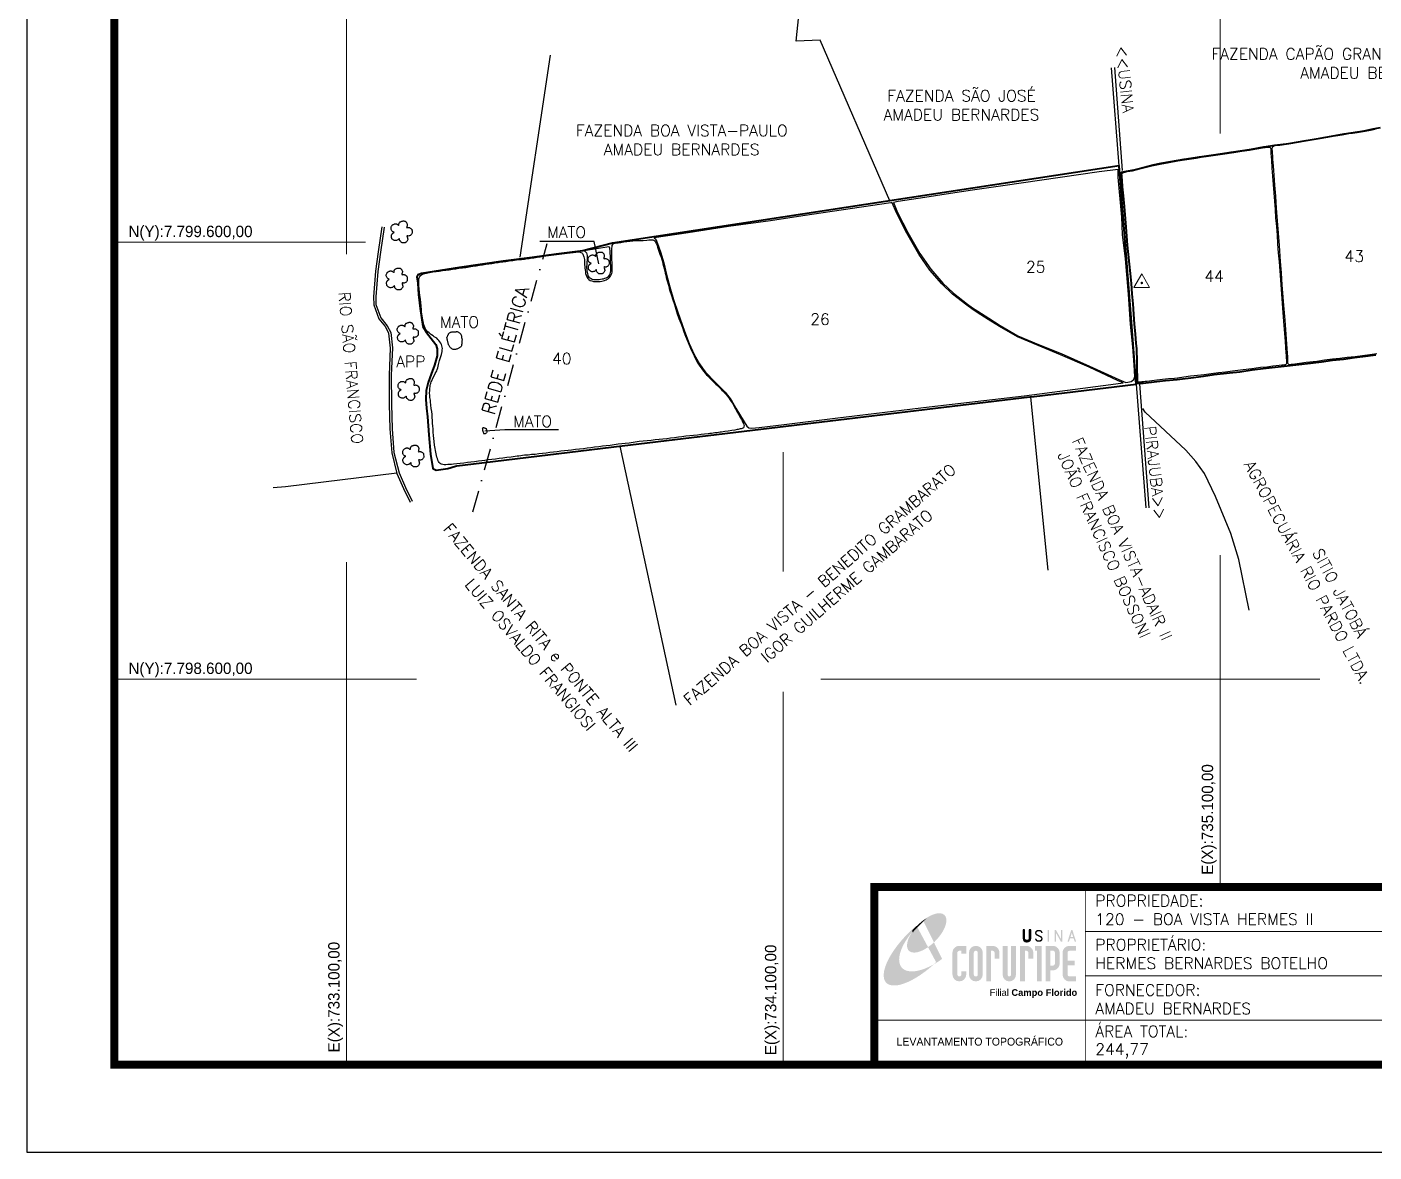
# Model space of a CAD drawing. Extents: x 732368 to 738308, y 7797517 to 7801717.
# Drawn here: x 732368 to 735452, y 7797517 to 7800093 of the extents above; entities that cross this region are included whole.
import ezdxf
from ezdxf.enums import TextEntityAlignment as Align

# ---------------------------------------------------------------- set-up
doc = ezdxf.new("R2010")
doc.units = 0
doc.header["$MEASUREMENT"] = 0
for name, pattern in [('CONTINUO', [0]), ('DASHDOT', [1, 0.5, -0.25, 0, -0.25]), ('LIN0', [0])]:
    doc.linetypes.add(name, pattern=pattern)
doc.layers.add('0114000120', color=1, linetype='Continuous', lineweight=40)
doc.layers.add('MALHA', color=253, linetype='Continuous', lineweight=13)
for name, color, linetype in [('0114000120025', 5, 'Continuous'), ('0114000120026', 5, 'Continuous'), ('0114000120040', 5, 'Continuous'), ('0114000120043', 5, 'Continuous'), ('0114000120044', 5, 'Continuous'), ('MARGEM', 7, 'CONTINUO'), ('MATO', 3, 'Continuous'), ('REDE_DE_LUZ', 6, 'DASHDOT'), ('RIO', 5, 'Continuous'), ('RODOVIA', 1, 'Continuous'), ('TEXTO', 7, 'Continuous')]:
    doc.layers.add(name, color=color, linetype=linetype)
doc.styles.add('arial', font='arial.ttf')
doc.styles.add('SIMPLEX', font='simplex', dxfattribs={"height": 0.2})

# ---------------------------------------------------------------- blocks, each defined once
blk = doc.blocks.new('mato')
at = {"layer": 'MATO', "color": 94, "linetype": 'CONTINUO'}
blk.add_lwpolyline([(734601.6, 7824194.7), (734600.8, 7824194.1), (734600, 7824193.3), (734599.1, 7824192.6), (734598, 7824192.3), (734596.9, 7824192.2), (734595.8, 7824192.2), (734594.9, 7824192.4), (734594.2, 7824192.7), (734593.5, 7824193.1), (734592.9, 7824193.6), (734592.3, 7824194.1), (734591.8, 7824194.7), (734591.5, 7824195.3), (734591.3, 7824195.9), (734591.2, 7824196.6), (734591, 7824197.5), (734591, 7824198.4), (734591, 7824199.3), (734591.2, 7824200), (734591.5, 7824200.5), (734591.9, 7824201), (734592.1, 7824201.5), (734592.4, 7824201.9), (734592.8, 7824202.3), (734594.2, 7824203.2), (734594.7, 7824203.6), (734594.5, 7824203.7), (734593.5, 7824204), (734593.1, 7824204.2), (734592.7, 7824204.5), (734592.3, 7824204.9), (734591.8, 7824205.6), (734591.3, 7824206.3), (734590.9, 7824207.1), (734590.7, 7824208), (734590.6, 7824208.8), (734590.7, 7824209.7), (734590.9, 7824210.7), (734591.3, 7824211.6), (734591.7, 7824212.4), (734592, 7824212.8), (734592.3, 7824213.1), (734592.7, 7824213.4), (734593.3, 7824213.8), (734593.9, 7824214.2), (734594.6, 7824214.5), (734595.3, 7824214.7), (734596, 7824214.8), (734596.6, 7824214.8), (734597.2, 7824214.8), (734597.8, 7824214.7), (734598.2, 7824214.6), (734598.7, 7824214.4), (734599.1, 7824214.3), (734599.5, 7824214), (734600, 7824213.4), (734600.5, 7824213), (734600.9, 7824212.8), (734601.1, 7824213.4), (734601.2, 7824214.2), (734601.3, 7824215.1), (734601.4, 7824215.5), (734601.5, 7824215.8), (734602, 7824216.5), (734602.3, 7824217), (734602.7, 7824217.4), (734603.2, 7824217.6), (734603.7, 7824217.8), (734604.3, 7824218), (734605.3, 7824218.4), (734605.8, 7824218.6), (734606.3, 7824218.7), (734606.9, 7824218.8), (734607.5, 7824218.8), (734608, 7824218.8), (734608.6, 7824218.7), (734609.1, 7824218.6), (734609.5, 7824218.4), (734610, 7824218.1), (734610.4, 7824217.9), (734610.7, 7824217.6), (734611, 7824217.2), (734611.3, 7824216.8), (734611.7, 7824216.3), (734611.9, 7824215.7), (734612.2, 7824215.1), (734612.4, 7824214.6), (734612.5, 7824214), (734612.5, 7824213.3), (734612.2, 7824212.1), (734611.9, 7824210.9), (734611.7, 7824210), (734612.4, 7824209.8), (734613.2, 7824209.9), (734614.1, 7824210), (734614.7, 7824209.9), (734615.4, 7824209.8), (734616, 7824209.5), (734616.6, 7824209.1), (734617.3, 7824208.6), (734617.8, 7824208.1), (734618.2, 7824207.9), (734618.6, 7824207.5), (734618.8, 7824207), (734619, 7824205.5), (734619.1, 7824203.9), (734619.1, 7824202.4), (734618.8, 7824201.5), (734618.4, 7824200.9), (734618, 7824200.3), (734617.5, 7824199.8), (734617, 7824199.3), (734616.5, 7824199), (734615.7, 7824198.7), (734614.9, 7824198.5), (734614.1, 7824198.3), (734613.3, 7824198.6), (734612.6, 7824198.7), (734612.1, 7824198.5), (734612.3, 7824197.3), (734613.2, 7824194.3), (734613.1, 7824193.5), (734613, 7824192.9), (734612.3, 7824191.8), (734611.9, 7824191.2), (734611.4, 7824190.7), (734611, 7824190.3), (734610.6, 7824189.9), (734610.1, 7824189.6), (734609.5, 7824189.4), (734608.8, 7824189.2), (734608.2, 7824189.2), (734607.5, 7824189.1), (734606.8, 7824189.2), (734605.7, 7824189.3), (734605.3, 7824189.5), (734604.8, 7824189.7), (734604.2, 7824190.1), (734603.7, 7824190.7), (734603.2, 7824191.3), (734602.7, 7824191.7), (734602.3, 7824192.2), (734602, 7824192.7), (734601.9, 7824194.3), (734601.7, 7824195)], dxfattribs=at)
blk = doc.blocks.new('A$C78F83FB3')
at = {"layer": 'MARGEM'}
h = blk.add_hatch(color=20, dxfattribs=at)
edge = h.paths.add_edge_path()
edge.add_ellipse((19.49, 23.77), major_axis=(-6.68, -6.67), ratio=0.469426, start_angle=292.7328, end_angle=601.2579)
edge.add_ellipse((22.83, 22.05), major_axis=(12.64, 11.29), ratio=0.457614, start_angle=79.9069, end_angle=107.9139)
edge = h.paths.add_edge_path()
edge.add_ellipse((18.28, 18.7), major_axis=(13.95, 13.59), ratio=0.386848, start_angle=63.9612, end_angle=264.5993)
edge.add_ellipse((22.83, 22.05), major_axis=(12.64, 11.29), ratio=0.457614, start_angle=107.9139, end_angle=245.1182, ccw=False)
edge.add_ellipse((19.49, 23.77), major_axis=(-6.68, -6.67), ratio=0.469426, start_angle=241.2579, end_angle=292.7328, ccw=False)
for color, points in [(20, [(15.46, 26.12), (14.17, 24.81), (14.06, 24.24), (14.39, 23.97), (14.67, 24.54), (19.47, 29.32), (18.48, 28.66), (17.31, 27.78)]), (7, [(58.42, 24.9), (57.9, 24.9), (57.9, 21.73, -0.414214), (57.15, 20.98), (56.84, 20.98, -0.414214), (56.09, 21.73), (56.09, 24.9), (55.57, 24.9), (55.57, 21.73, 0.414214), (56.84, 20.46), (57.15, 20.46, 0.414214), (58.42, 21.73)]), (7, [(61.7, 24.9), (61.23, 24.9, 0.396318), (60.04, 23.78), (60.04, 23.72, 0.151912), (60.39, 22.97), (60.46, 22.92), (62.18, 22), (62.85, 21.83, 0.12407), (62.51, 22.42), (60.75, 23.36, -0.13192), (60.56, 23.77, -0.385578), (61.23, 24.37), (61.7, 24.37, -0.414214), (62.37, 23.7), (62.89, 23.7, 0.414214)]), (7, [(62.37, 23.7), (62.89, 23.7, 0.414214), (61.7, 24.9), (61.23, 24.9, 0.396318), (60.04, 23.78), (60.04, 23.72, 0.151912), (60.39, 22.97), (60.46, 22.92), (62.18, 22), (62.18, 22, -0.131921), (62.37, 21.59, -0.385578), (61.7, 20.98), (61.23, 20.98, -0.414214), (60.56, 21.65), (60.04, 21.65, 0.414214), (61.23, 20.46), (61.7, 20.46, 0.402546), (62.89, 21.61, 0.165292), (62.51, 22.42), (60.75, 23.36, -0.13192), (60.56, 23.77, -0.385578), (61.23, 24.37), (61.7, 24.37, -0.414214)]), (7, [(30.97, 12.46), (29.13, 12.46), (29.13, 8.21, 1), (34.29, 8.21), (34.29, 9.41), (32.45, 9.41), (32.45, 8.21, -1), (30.97, 8.21)])]:
    blk.add_hatch(color=color, dxfattribs=at).paths.add_polyline_path(points)
h = blk.add_hatch(color=7, dxfattribs=at)
h.paths.add_polyline_path([(65.24, 24.9), (64.72, 24.9), (64.72, 20.46), (65.24, 20.46)])
h.paths.add_polyline_path([(67.38, 20.46), (67.9, 20.46), (67.9, 23.74), (69.74, 20.46), (70.23, 20.46), (70.23, 24.9), (69.71, 24.9), (69.71, 21.58), (67.85, 24.9), (67.38, 24.9)])
h.paths.add_polyline_path([(72.17, 20.46), (72.72, 20.46), (73.14, 21.73), (74.49, 21.73), (74.9, 20.46), (75.45, 20.46), (74, 24.9), (73.62, 24.9)])
h.paths.add_polyline_path([(73.81, 23.8), (74.32, 22.25), (73.31, 22.25)], flags=16)
h = blk.add_hatch(color=7, dxfattribs=at)
h.paths.add_polyline_path([(31.71, 18.93, 0.414214), (29.13, 16.35), (29.13, 12.46), (30.97, 12.46), (30.97, 16.35, -0.414214), (31.71, 17.09), (32.45, 17.09), (32.45, 16.02), (34.29, 16.02), (34.29, 18.93)])
h.paths.add_polyline_path([(44.15, 17.09, -0.414214), (44.89, 16.35), (44.89, 14.1), (46.72, 14.1), (46.72, 16.17, 0.433937), (44.15, 18.93), (41.77, 18.93), (41.77, 12.46), (43.61, 12.46), (43.61, 17.09)])
h.paths.add_polyline_path([(43.61, 12.46), (41.77, 12.46), (41.77, 5.62), (43.61, 5.62)])
h.paths.add_polyline_path([(47.92, 12.46), (49.75, 12.46), (49.75, 18.93), (47.92, 18.93)])
h.paths.add_polyline_path([(52.91, 18.93), (51.08, 18.93), (51.08, 12.46), (52.91, 12.46)])
h.paths.add_polyline_path([(51.08, 8.12, -1), (49.75, 8.12), (49.75, 12.46), (47.92, 12.46), (47.92, 8.12, 1), (52.91, 8.12), (52.91, 12.46), (51.08, 12.46)])
h.paths.add_polyline_path([(54.41, 12.46), (56.25, 12.46), (56.25, 17.09), (56.79, 17.09, -0.414214), (57.53, 16.35), (57.53, 14.1), (59.36, 14.1), (59.36, 16.17, 0.433937), (56.79, 18.93), (54.41, 18.93)])
h.paths.add_polyline_path([(56.25, 12.46), (54.41, 12.46), (54.41, 5.62), (56.25, 5.62)])
h.paths.add_polyline_path([(60.73, 12.46), (62.58, 12.46), (62.58, 18.93), (60.02, 18.93), (60.02, 17.08), (60.73, 17.08)])
h.paths.add_polyline_path([(62.58, 12.46), (60.73, 12.46), (60.73, 5.62), (62.58, 5.62)])
h.paths.add_polyline_path([(64.06, 12.46), (65.82, 12.46), (65.82, 17.17), (66.66, 17.17, -0.450417), (67.48, 16.25), (67.48, 12.46), (69.24, 12.46, 0.002307), (69.24, 12.48, 0.005282), (69.23, 12.54, -0.000938), (69.23, 12.53), (69.23, 16.17, 0.433937), (66.66, 18.93), (64.06, 18.93)])
h.paths.add_polyline_path([(64.06, 5.62), (65.82, 5.62), (65.82, 9.77), (66.66, 9.77, 0.426056), (69.24, 12.46), (67.48, 12.46), (67.48, 12.45, -0.450417), (66.66, 11.53), (65.82, 11.53), (65.82, 12.46), (64.06, 12.46)])
h.paths.add_polyline_path([(70.37, 12.46), (74.87, 12.46), (74.87, 13.44), (72.21, 13.44), (72.21, 16.35, -0.414214), (72.95, 17.09), (75.38, 17.09), (75.38, 18.93), (72.95, 18.93, 0.414214), (70.37, 16.35)])
h.paths.add_polyline_path([(72.21, 11.62), (74.87, 11.62), (74.87, 12.46), (70.37, 12.46), (70.37, 8.21, 0.414214), (72.95, 5.62), (75.38, 5.62), (75.38, 7.47), (72.95, 7.47, -0.414214), (72.21, 8.21)])
h = blk.add_hatch(color=7, dxfattribs=at)
h.paths.add_polyline_path([(35.29, 16.35), (35.29, 8.21, 1), (40.46, 8.21, 0.016978), (40.45, 8.38), (40.45, 16.17, 0.433937), (37.88, 18.93), (37.87, 18.93, 0.41391)])
h.paths.add_polyline_path([(38.62, 16.35), (38.62, 8.21, -1), (37.13, 8.21), (37.13, 16.35, -1)], flags=16)
at = {"layer": 'MARGEM', "linetype": 'Continuous'}
blk.add_lwpolyline([(58.42, 24.9), (57.9, 24.9), (57.9, 21.73, -0.414214), (57.15, 20.98), (56.84, 20.98, -0.414214), (56.09, 21.73), (56.09, 24.9), (55.57, 24.9), (55.57, 21.73, 0.414214), (56.84, 20.46), (57.15, 20.46, 0.414214), (58.42, 21.73), (58.42, 24.9)], format="xyb", close=True, dxfattribs=at)
at = {"layer": 'MARGEM', "color": 252, "insert": (43.05, 2.72), "char_height": 2.5, "width": 33.0271, "attachment_point": 1, "style": 'arial'}
blk.add_mtext('Filial {\\fArial|b1|i0|c0|p34;Campo Florido}', dxfattribs=at)

msp = doc.modelspace()

# ---------------------------------------------------------------- linework, layer by layer
at = {"layer": '0114000120'}
msp.add_lwpolyline([(735456.7, 7799341.1), (735432.9, 7799338.1), (735407.8, 7799335), (735382.2, 7799331.9), (735357, 7799328.9), (735331.9, 7799325.6), (735306.6, 7799322.2), (735279.9, 7799319.1), (735253.5, 7799316.3), (735226.4, 7799313), (735198.7, 7799310), (735173.8, 7799306.9), (735144.9, 7799302.9), (735121.7, 7799300.5), (735086.2, 7799296.1), (735061.8, 7799292.7), (735038.9, 7799289.8), (735001.4, 7799285), (734974.7, 7799282.5), (734949.3, 7799279.6), (734923.8, 7799276.7), (734910.7, 7799276.9), (734910.7, 7799287), (734910.6, 7799295.5), (734910.3, 7799305.2), (734910.4, 7799317.8), (734910.4, 7799326.1), (734909.9, 7799335.8), (734909.4, 7799346.2), (734909.1, 7799356.9), (734908.2, 7799367.9), (734906.5, 7799390.1), (734904.4, 7799412.4), (734902.6, 7799435.4), (734900.9, 7799458.6), (734898.8, 7799482.2), (734897.1, 7799505.3), (734895.1, 7799528), (734892.4, 7799550.1), (734890.2, 7799571.9), (734888.2, 7799593.2), (734886.6, 7799614), (734885, 7799634.1), (734882.8, 7799663.7), (734881.5, 7799682), (734879.1, 7799706.1), (734876.9, 7799726.5), (734875.6, 7799742), (734875, 7799749.5), (734874.4, 7799760.7), (734885.4, 7799762.7), (734903.4, 7799766), (734912.2, 7799768), (734927.2, 7799771.9), (734946.4, 7799776.8), (734965.3, 7799780.8), (734987.4, 7799784.7), (735017.4, 7799790), (735052.7, 7799795.3), (735084.7, 7799799.7), (735125.4, 7799806.2), (735172, 7799813.1), (735200.2, 7799818), (735225.3, 7799822), (735257.4, 7799826.3), (735297.3, 7799833), (735329.1, 7799837.9), (735355.4, 7799843), (735384.1, 7799847.8), (735429.9, 7799854.7), (735450.7, 7799859.2), (735467.4, 7799862.9)], dxfattribs=at)
at = {"layer": '0114000120', "linetype": 'Continuous', "lineweight": 40}
msp.add_lwpolyline([(734908, 7799275.1), (734896.9, 7799416.9), (734869.1, 7799774.9), (733709.2, 7799597.9), (733640.8, 7799580), (733579.7, 7799573), (733524.7, 7799565.3), (733458.7, 7799556.7), (733358.4, 7799542.2), (733271.4, 7799528.4), (733263.6, 7799525.7), (733261.3, 7799520.5), (733262.9, 7799506.5), (733265, 7799480.4), (733268.9, 7799448.2), (733272.1, 7799422), (733274.7, 7799407.2), (733283.1, 7799393.2), (733304.4, 7799366.2), (733307.5, 7799356.3), (733307.8, 7799340.1), (733301.1, 7799318.7), (733294, 7799297.8), (733287.2, 7799278.8), (733282.3, 7799260.5), (733281.2, 7799240), (733282.9, 7799220.5), (733285.4, 7799200), (733288.5, 7799159), (733292.5, 7799114.6), (733297.9, 7799081.8), (733305.5, 7799078.2), (733332, 7799082.3), (733349.7, 7799087.1), (733352.3, 7799088.1), (733390.4, 7799092.7), (733730.8, 7799134.2), (734664.5, 7799246.1), (734674.4, 7799247.1)], close=True, dxfattribs=at)
at = {"layer": '0114000120025', "linetype": 'Continuous'}
msp.add_lwpolyline([(734903, 7799319.4), (734900.3, 7799360.6), (734894.9, 7799412.6), (734890.3, 7799481.4), (734883.6, 7799562.2), (734876.8, 7799617.3), (734874.7, 7799657.6), (734867, 7799748.5), (734866.8, 7799763.5), (734866.9, 7799766.6), (734822.8, 7799760.8), (734733.9, 7799747.8), (734602.5, 7799728.7), (734533.3, 7799719), (734483, 7799711.3), (734424.1, 7799702.2), (734363.1, 7799693.5), (734352, 7799691.1), (734361.5, 7799668.1), (734385.4, 7799622.3), (734412.9, 7799574.1), (734438.1, 7799538), (734465, 7799506.5), (734489.5, 7799483.4), (734521.8, 7799458.1), (734533.3, 7799449.7), (734545.3, 7799441.8), (734570.4, 7799425.8), (734596.2, 7799409.3), (734637.1, 7799386), (734684.6, 7799366), (734735.8, 7799345.2), (734801.3, 7799316.3), (734868.1, 7799285.7), (734883.9, 7799278.9), (734889.1, 7799279.6), (734896.7, 7799281.2), (734902.4, 7799285.4), (734904.8, 7799292.6)], close=True, dxfattribs=at)
at = {"layer": '0114000120026', "linetype": 'Continuous'}
msp.add_lwpolyline([(734487.5, 7799481.1), (734462.8, 7799504.4), (734435.8, 7799536.2), (734410.4, 7799572.5), (734382.8, 7799620.9), (734358.8, 7799666.9), (734349, 7799690.5), (734345.8, 7799689.8), (734144.5, 7799660.4), (734070.4, 7799649), (733974.4, 7799635.7), (733882.5, 7799621.1), (733804.4, 7799610.2), (733807.8, 7799606.6), (733811.9, 7799597.4), (733818.6, 7799577.8), (733826.1, 7799552.5), (733832.9, 7799525.9), (733840.4, 7799497.9), (733848.8, 7799469.1), (733858.3, 7799439.5), (733873.5, 7799396), (733884.7, 7799368.4), (733896, 7799343.1), (733901.8, 7799332.3), (733908, 7799321.8), (733914.8, 7799311.9), (733921.8, 7799302.9), (733943.8, 7799279.8), (733967.2, 7799257.1), (733980.7, 7799239.3), (733991.6, 7799220.4), (734016.3, 7799179.2), (734021.1, 7799175.1), (734028.1, 7799174.6), (734036.4, 7799175.4), (734045.1, 7799176.2), (734101.8, 7799183.1), (734225.2, 7799198.1), (734434.2, 7799222.8), (734651.1, 7799248.5), (734850, 7799274.3), (734878.2, 7799278.1), (734866.9, 7799283), (734800.1, 7799313.6), (734734.6, 7799342.4), (734683.5, 7799363.2), (734635.8, 7799383.3), (734594.7, 7799406.7), (734568.8, 7799423.3), (734543.7, 7799439.3), (734531.6, 7799447.3), (734520, 7799455.7)], close=True, dxfattribs=at)
at = {"layer": '0114000120040'}
msp.add_lwpolyline([(733436.3, 7799552.1), (733439.8, 7799552.7), (733443.4, 7799553.2), (733446.9, 7799553.7), (733450.5, 7799554.3), (733454, 7799554.8), (733457.5, 7799555.2), (733461, 7799555.6), (733464.5, 7799556.1), (733472.2, 7799557), (733480.6, 7799558.2), (733489.4, 7799559.3), (733497.4, 7799560.4), (733500.9, 7799560.8), (733504, 7799561.1), (733507.1, 7799561.5), (733510.5, 7799561.9), (733514.1, 7799562.4), (733517.9, 7799562.9), (733521.5, 7799563.4), (733525.1, 7799564), (733528.8, 7799564.5), (733532.7, 7799565.1), (733536.5, 7799565.5), (733543.2, 7799566.6), (733549.7, 7799567.9), (733556.2, 7799569), (733562.4, 7799569.8), (733568.5, 7799570.5), (733574.6, 7799571.1), (733580.6, 7799571.7), (733586.7, 7799572.5), (733593, 7799573.3), (733599.2, 7799574), (733605.2, 7799574.8), (733611.8, 7799575.7), (733618.9, 7799576.6), (733624.7, 7799577.3), (733627.5, 7799577.6), (733630.1, 7799577.8), (733632.6, 7799577.8), (733634.7, 7799577.5), (733636.7, 7799576.7), (733638.4, 7799575.5), (733640, 7799574), (733641.1, 7799572.3), (733642, 7799570.7), (733642.6, 7799568.9), (733643.2, 7799566.6), (733643.8, 7799563.8), (733644.5, 7799560.7), (733644.9, 7799557.7), (733645.1, 7799554.6), (733645.2, 7799551.4), (733645.2, 7799548), (733645.3, 7799544.4), (733645.6, 7799540.5), (733646.1, 7799536.5), (733646.8, 7799532.3), (733647.5, 7799528.1), (733648.4, 7799524.2), (733649.9, 7799520.4), (733652.1, 7799517), (733654.9, 7799514.5), (733658, 7799512.6), (733661.4, 7799511.3), (733665.1, 7799510.3), (733669.2, 7799509.8), (733673.5, 7799509.7), (733677.3, 7799509.9), (733680.9, 7799510.3), (733684.3, 7799510.9), (733687.6, 7799511.7), (733690.9, 7799512.7), (733694.1, 7799513.9), (733697.1, 7799515.4), (733699.8, 7799517.2), (733702.3, 7799519.5), (733704.4, 7799522.2), (733706, 7799525.2), (733707.2, 7799528.4), (733707.9, 7799531.7), (733708.2, 7799535.3), (733708.2, 7799538.9), (733708.1, 7799542.3), (733708, 7799545.6), (733707.9, 7799549), (733707.8, 7799552.7), (733707.3, 7799560.5), (733707.2, 7799568.3), (733707.1, 7799575.9), (733707.3, 7799583), (733707.5, 7799586.4), (733707.8, 7799589.5), (733708.4, 7799592.3), (733709.4, 7799594.6), (733710.7, 7799596.3), (733712.2, 7799597.3), (733713.8, 7799597.9), (733715.2, 7799598.1), (733717, 7799598.4), (733719, 7799598.6), (733721.8, 7799598.8), (733725.1, 7799599.3), (733728.3, 7799599.7), (733734.9, 7799600.8), (733741.6, 7799601.9), (733748.6, 7799602.6), (733755.5, 7799603.2), (733762.7, 7799603.6), (733770.1, 7799603.7), (733778.9, 7799604), (733787.7, 7799604.8), (733791.8, 7799605.4), (733795.1, 7799605.7), (733798.1, 7799605.7), (733801, 7799605.3), (733803.4, 7799604.4), (733805.6, 7799602.8), (733807.3, 7799600.9), (733808.5, 7799598.7), (733809.7, 7799595.9), (733811, 7799592.3), (733812.3, 7799588.4), (733813.6, 7799584.1), (733815.1, 7799579.6), (733816.8, 7799574.9), (733818.4, 7799570.2), (733820, 7799565.5), (733821.6, 7799560.7), (733823.1, 7799555.7), (733824.5, 7799550.5), (733825.9, 7799545.4), (733827.1, 7799539.9), (733828.4, 7799534.5), (733829.6, 7799529.4), (733830.9, 7799524.4), (733832.1, 7799519.3), (733833.4, 7799514.1), (733834.7, 7799509), (733836.2, 7799504), (733837.6, 7799499.1), (733839, 7799493.8), (733840.4, 7799488.6), (733843.8, 7799478.2), (733847.3, 7799467.8), (733850.5, 7799457.7), (733853.8, 7799447), (733857.3, 7799436.4), (733861, 7799425.6), (733865, 7799415), (733868.9, 7799404.6), (733872.5, 7799394.6), (733876, 7799385.2), (733879.8, 7799375.8), (733883.9, 7799366.3), (733887.8, 7799357.2), (733891.5, 7799348.7), (733895.6, 7799339.8), (733900.4, 7799330.2), (733903.1, 7799325.4), (733905.9, 7799321), (733908.7, 7799316.6), (733911.8, 7799312.3), (733914.9, 7799308.1), (733918.1, 7799304.1), (733921.2, 7799300.4), (733924.4, 7799296.7), (733927.8, 7799293.1), (733931.3, 7799289.5), (733934.9, 7799286), (733938.4, 7799282.3), (733942, 7799278.8), (733945.5, 7799275.4), (733949.1, 7799272), (733952.6, 7799268.6), (733956.1, 7799265.2), (733959.5, 7799261.7), (733963, 7799258.3), (733966.3, 7799254.8), (733969.4, 7799251.3), (733972.4, 7799247.7), (733975.3, 7799244), (733977.9, 7799240), (733980.7, 7799235.7), (733983.4, 7799231.3), (733985.9, 7799226.9), (733988.4, 7799222.6), (733990.8, 7799218.4), (733993.1, 7799214.3), (733995.3, 7799210.3), (733997.6, 7799206.3), (733999.9, 7799202.1), (734001.9, 7799198.2), (734003.9, 7799194.5), (734005.9, 7799190.8), (734007.5, 7799187.6), (734008.6, 7799184.8), (734009.5, 7799182.3), (734010, 7799180.3), (734009.7, 7799177.7), (734009.3, 7799176.3), (734008.5, 7799175), (734007.2, 7799174), (734005.5, 7799173.4), (734003.5, 7799172.9), (734001.2, 7799172.5), (733998.7, 7799172.1), (733996.4, 7799171.5), (733994.1, 7799171.1), (733989, 7799170), (733982, 7799168.7), (733974, 7799167.5), (733966.1, 7799166.5), (733958.8, 7799165.5), (733955.1, 7799165.1), (733951.5, 7799164.6), (733947.5, 7799164), (733943.4, 7799163.5), (733939.5, 7799163), (733935.8, 7799162.5), (733932, 7799162), (733928, 7799161.4), (733919.8, 7799160.4), (733911.9, 7799159.5), (733903.4, 7799158.7), (733894.6, 7799157.7), (733885.7, 7799156.8), (733876.7, 7799155.7), (733868, 7799154.8), (733859.8, 7799153.9), (733851.1, 7799152.6), (733842, 7799151.4), (733833.1, 7799150.3), (733824.3, 7799149.4), (733815.9, 7799148.4), (733807, 7799147.5), (733797.7, 7799146.4), (733788.3, 7799145.3), (733779.2, 7799144.4), (733770.2, 7799143.5), (733761.1, 7799142.3), (733751.6, 7799140.9), (733747.1, 7799140.2), (733738, 7799139), (733730, 7799138.2), (733721.7, 7799137.4), (733712.5, 7799136.2), (733703.5, 7799135), (733694.7, 7799134), (733686.2, 7799132.9), (733677.4, 7799131.9), (733668, 7799130.6), (733659.2, 7799129.5), (733651.1, 7799128.5), (733642.4, 7799127.3), (733633.2, 7799126.3), (733624.2, 7799125.2), (733615.3, 7799124.2), (733607.1, 7799123.3), (733598.9, 7799122.3), (733590.7, 7799121.4), (733582.2, 7799120.4), (733574, 7799119.5), (733565.4, 7799118.5), (733557.3, 7799117.5), (733548.7, 7799116.4), (733539.9, 7799115.3), (733531.6, 7799114.3), (733523.6, 7799113.7), (733515.6, 7799112.9), (733507.3, 7799112.2), (733502.9, 7799111.8), (733498.8, 7799111.2), (733494.7, 7799110.5), (733490.6, 7799110), (733486.4, 7799109.4), (733481.8, 7799108.7), (733476.9, 7799108.2), (733466.8, 7799107), (733458, 7799105.9), (733449.4, 7799104.7), (733441.1, 7799103.6), (733432.9, 7799102.5), (733424.6, 7799101.5), (733416.9, 7799100.6), (733410.1, 7799099.8), (733402.3, 7799098.7), (733393.1, 7799097.6), (733384.6, 7799096.5), (733376.8, 7799095.5), (733368.4, 7799094.4), (733360.2, 7799093.3), (733352.7, 7799092.4), (733344.8, 7799091.8), (733340.6, 7799091.4), (733336.2, 7799091.1), (733331.9, 7799090.9), (733327.7, 7799090.7), (733323.7, 7799090.8), (733320.2, 7799091.3), (733317, 7799092.1), (733314.3, 7799093.6), (733312.1, 7799095.8), (733310.5, 7799098.3), (733309.1, 7799101.4), (733307.9, 7799104.8), (733306.9, 7799108.3), (733305.9, 7799111.8), (733305.1, 7799115.5), (733304.2, 7799119.3), (733303.5, 7799123.4), (733302.8, 7799127.7), (733302.2, 7799131.8), (733301.7, 7799135.7), (733300.9, 7799143.5), (733300.2, 7799150.5), (733299.4, 7799157.6), (733298.6, 7799165.2), (733298, 7799172.5), (733297.4, 7799179.3), (733297, 7799185.5), (733296.6, 7799192.1), (733296.2, 7799198.7), (733295.8, 7799205.3), (733295, 7799212.5), (733294.1, 7799219.7), (733293, 7799227.1), (733292.2, 7799234.6), (733291.9, 7799238.1), (733291.1, 7799244.3), (733290.4, 7799250.5), (733290.2, 7799253.5), (733290.2, 7799256.3), (733290.5, 7799259.4), (733290.7, 7799262.7), (733290.9, 7799265.7), (733291.2, 7799268.8), (733291.7, 7799271.9), (733292.4, 7799274.8), (733293.2, 7799277.5), (733294.1, 7799280.2), (733295.1, 7799282.9), (733297.8, 7799288.7), (733300.4, 7799294.1), (733303.3, 7799299.6), (733306.5, 7799305.7), (733307.7, 7799308.9), (733308.8, 7799312.4), (733309.8, 7799316.2), (733310.6, 7799319.7), (733311.3, 7799322.9), (733312.8, 7799329.4), (733314.8, 7799336.3), (733317.2, 7799343.3), (733318.8, 7799350), (733319.2, 7799353.3), (733319.4, 7799356.7), (733319.2, 7799359.9), (733318.5, 7799363), (733317.4, 7799366.1), (733315.9, 7799369.2), (733313.9, 7799372), (733311.7, 7799374.8), (733309.2, 7799377.5), (733306.4, 7799380), (733303.5, 7799381.9), (733300.8, 7799383.7), (733298, 7799385.7), (733294.9, 7799387.7), (733291.9, 7799389.8), (733289, 7799392.2), (733286.2, 7799394.8), (733284, 7799397.3), (733281.8, 7799400.1), (733280, 7799403.5), (733278.5, 7799407.1), (733277.3, 7799410.7), (733276.3, 7799414.5), (733275.3, 7799418.6), (733274.5, 7799422.7), (733273.8, 7799427), (733273.1, 7799431.3), (733272.6, 7799436), (733272, 7799440.7), (733271.5, 7799445.2), (733270.7, 7799453.8), (733269.9, 7799461.9), (733269.1, 7799469.8), (733268.2, 7799478.1), (733267.2, 7799485.6), (733266.4, 7799493), (733265.8, 7799500.2), (733265.4, 7799507.8), (733265.4, 7799511.5), (733265.8, 7799515), (733266.4, 7799518.3), (733267.6, 7799521.3), (733269.3, 7799523.5), (733271.4, 7799525.4), (733273.8, 7799526.7), (733276.5, 7799527.7), (733279.5, 7799528.5), (733282.9, 7799529.2), (733286.5, 7799529.9), (733290.2, 7799530.6), (733294, 7799531.3), (733297.8, 7799532), (733305, 7799533), (733312.1, 7799533.9), (733319.5, 7799535), (733327.5, 7799536.1), (733335.3, 7799537.1), (733342.8, 7799538.1), (733350.1, 7799539.3), (733357.4, 7799540.3), (733365.3, 7799541.4), (733373, 7799542.4), (733380.8, 7799543.7), (733388.8, 7799544.8), (733396.7, 7799546.2), (733404.3, 7799547.3), (733411.6, 7799548.5), (733418.6, 7799549.6), (733425.5, 7799550.5), (733432.8, 7799551.6)], close=True, dxfattribs=at)
at = {"layer": '0114000120043'}
msp.add_lwpolyline([(735454.7, 7799858.2), (735447.8, 7799856.6), (735440.2, 7799854.8), (735431.9, 7799853.3), (735423.1, 7799851.7), (735413.5, 7799850.3), (735403.4, 7799848.9), (735394.9, 7799847.7), (735379.2, 7799845.3), (735369.6, 7799843.7), (735349, 7799840.3), (735327.5, 7799836.5), (735304.9, 7799832.7), (735281.4, 7799828.8), (735257.6, 7799824.7), (735237, 7799821.7), (735230, 7799821), (735225.6, 7799820.5), (735222.9, 7799820.1), (735219.8, 7799817.6), (735219.1, 7799816.4), (735218.7, 7799814.5), (735218.7, 7799812.1), (735219, 7799809.3), (735219.1, 7799805.6), (735219.8, 7799796), (735220.3, 7799789.7), (735220.9, 7799782.3), (735221.5, 7799773.8), (735222.3, 7799764), (735223.1, 7799753.1), (735224.7, 7799730.5), (735226.5, 7799705.4), (735228.6, 7799677.9), (735230.9, 7799649.3), (735232.9, 7799620.4), (735234.9, 7799592.1), (735237.8, 7799555.5), (735239.6, 7799529.6), (735241.6, 7799502.3), (735243.8, 7799474.4), (735245.8, 7799446.9), (735247.9, 7799421.5), (735249.4, 7799400.3), (735251.1, 7799377.8), (735252.7, 7799355.7), (735254.1, 7799337.3), (735254.5, 7799331), (735254.7, 7799326.6), (735254.7, 7799323.8), (735255.4, 7799322), (735256.8, 7799320.8), (735258.5, 7799320.3), (735262.7, 7799320.7), (735266, 7799321), (735276.4, 7799322.3), (735296.7, 7799325.1), (735321.8, 7799328), (735339.3, 7799330.6), (735357.1, 7799332.7), (735374.3, 7799334.6), (735391.3, 7799336.7), (735409, 7799338.7), (735426.2, 7799340.9), (735443.1, 7799343.2), (735459.1, 7799345.4)], dxfattribs=at)
at = {"layer": '0114000120044'}
msp.add_lwpolyline([(734983.2, 7799782.3), (735003.6, 7799786), (735023.6, 7799789.5), (735045.3, 7799792.7), (735056.7, 7799794.5), (735067.8, 7799796), (735078.7, 7799797.4), (735089.5, 7799799.2), (735100.4, 7799800.9), (735111.2, 7799802.5), (735131.5, 7799805.6), (735150.1, 7799808.2), (735167.4, 7799810.9), (735183.9, 7799813.6), (735197.3, 7799815.8), (735203.2, 7799816.7), (735208.2, 7799817.4), (735211.6, 7799817.8), (735214.1, 7799817.9), (735215.2, 7799816.1), (735215.6, 7799814.9), (735215.8, 7799813.4), (735215.9, 7799811.1), (735216.3, 7799802.7), (735217.4, 7799787.7), (735218.8, 7799769.6), (735220.3, 7799750.9), (735221.6, 7799732.1), (735223.1, 7799713.1), (735224.6, 7799694), (735226, 7799675.1), (735227.2, 7799655.7), (735229, 7799636.1), (735230.3, 7799616.4), (735231.8, 7799596.2), (735233.2, 7799575.9), (735234.9, 7799555.2), (735236.6, 7799534.1), (735238.1, 7799512.9), (735239.8, 7799491.6), (735242, 7799460), (735243.7, 7799439.2), (735245.1, 7799419.5), (735246.6, 7799400), (735248.6, 7799373.4), (735249.7, 7799358.1), (735251.1, 7799338.9), (735251.9, 7799326.4), (735252, 7799323.9), (735251.8, 7799322), (735251.2, 7799320.6), (735250, 7799319.5), (735248.4, 7799319.2), (735245.5, 7799318.9), (735241.1, 7799318.4), (735235.3, 7799317.8), (735221.1, 7799316.1), (735206.9, 7799314.3), (735192.3, 7799312.9), (735172.6, 7799310.3), (735152.9, 7799307.8), (735128.4, 7799305), (735112.4, 7799302.9), (735096.2, 7799301), (735079.5, 7799298.9), (735063.7, 7799296.8), (735048.6, 7799294.9), (735032.6, 7799293.1), (735017.1, 7799291), (735002.7, 7799289), (734995.7, 7799288.4), (734981.7, 7799287), (734967.8, 7799285.6), (734955.4, 7799284.2), (734943.8, 7799282.9), (734933.3, 7799281.5), (734928.6, 7799281), (734924.4, 7799280.7), (734920.7, 7799280.2), (734917.8, 7799279.6), (734915.5, 7799279.5), (734913.7, 7799279.7), (734912.1, 7799280.4), (734911, 7799281.8), (734910.7, 7799284), (734910.7, 7799287), (734910.6, 7799295.5), (734910.3, 7799305.2), (734910.4, 7799317.8), (734910.4, 7799326.1), (734909.9, 7799335.8), (734909.4, 7799346.2), (734909.1, 7799356.9), (734908.2, 7799367.9), (734906.5, 7799390.1), (734904.4, 7799412.4), (734902.6, 7799435.4), (734900.9, 7799458.6), (734898.8, 7799482.2), (734897.1, 7799505.3), (734895.1, 7799528), (734892.4, 7799550.1), (734890.2, 7799571.9), (734888.2, 7799593.2), (734886.6, 7799614), (734885, 7799634.1), (734882.8, 7799663.7), (734881.5, 7799682), (734879.1, 7799706.1), (734876.9, 7799726.5), (734875.6, 7799742), (734875, 7799749.5), (734874.8, 7799752), (734874.8, 7799753.8), (734875.2, 7799755.8), (734876.1, 7799757.3), (734877.7, 7799758.8), (734879.8, 7799759.9), (734883, 7799760.7), (734887.6, 7799761.6), (734893.1, 7799762.5), (734899.8, 7799763.7), (734907.6, 7799765.3), (734916.3, 7799767.6), (734925.3, 7799770.2), (734934.3, 7799772.4), (734943.4, 7799774.7), (734962.5, 7799778.9), (734983.2, 7799782.3)], dxfattribs=at)
at = {"layer": 'MALHA'}
for points in [[(735100, 7799848.8), (735100, 7801517.4)], [(733100, 7799572.4), (733100, 7800664.4)], [(732568.3, 7799600), (733143.5, 7799600)], [(734100, 7798846.2), (734100, 7799119.6)], [(735100, 7798124), (735100, 7798883.3)], [(733100, 7797717.4), (733100, 7798867.4)], [(732568.3, 7798600), (733260.4, 7798600)], [(734186, 7798600), (735328.6, 7798600)], [(734100, 7797717.4), (734100, 7798570.6)]]:
    msp.add_lwpolyline(points, dxfattribs=at)
at = {"layer": 'MARGEM', "color": 174, "linetype": 'LIN0', "flags": 128}
msp.add_lwpolyline([(738308.3, 7801717.4), (732368.3, 7801717.4), (732368.3, 7797517.4), (738308.3, 7797517.4)], close=True, dxfattribs=at)
at = {"layer": 'MARGEM', "color": 174, "linetype": 'LIN0', "const_width": 18.2, "flags": 128}
for points in [[(738108.3, 7801517.4), (732568.3, 7801517.4), (732568.3, 7797717.4), (738108.3, 7797717.4)], [(734308.3, 7798124), (738108.3, 7798124), (738108.3, 7797717.4), (734308.3, 7797717.4)]]:
    msp.add_lwpolyline(points, close=True, dxfattribs=at)
at = {"layer": 'MARGEM', "color": 174, "linetype": 'LIN0', "flags": 128}
for points, const_width in [([(734791.5, 7798124), (734791.5, 7797717.4)], 2.02), ([(734791.5, 7798124), (734791.5, 7797721.1)], 2), ([(734791.5, 7798022.4), (736084.6, 7798022.4)], 2.02), ([(734791.5, 7797920.7), (736084.6, 7797920.7)], 2.02), ([(734308.3, 7797819.1), (736084.6, 7797819.1)], 2.02)]:
    msp.add_lwpolyline(points, dxfattribs=dict(at, const_width=const_width))
at = {"layer": 'MATO'}
for points in [[(733644.2, 7799580.4), (733645.1, 7799580), (733647.4, 7799578.1), (733649.2, 7799575.5), (733650.2, 7799572.8), (733650.8, 7799569.5), (733651.1, 7799566.1), (733651, 7799562.8), (733650.8, 7799559.2), (733650.5, 7799555.7), (733650.2, 7799552.3), (733649.9, 7799548.5), (733649.7, 7799544.9), (733649.7, 7799541.3), (733649.9, 7799537.7), (733650.3, 7799534.2), (733650.8, 7799531.1), (733651.4, 7799527.9), (733652.3, 7799524.9), (733653.4, 7799522.5), (733655.1, 7799520.1), (733657.4, 7799518.2), (733660, 7799516.7), (733662.7, 7799515.6), (733665.8, 7799514.7), (733668.9, 7799514.3), (733671.9, 7799514.4), (733675.2, 7799514.6), (733678.4, 7799514.9), (733681.6, 7799515.4), (733684.9, 7799515.9), (733688.4, 7799516.4), (733691.5, 7799517.4), (733694.6, 7799518.6), (733697.5, 7799520), (733700.2, 7799522.1), (733702.2, 7799524.6), (733703.6, 7799527.6), (733704.6, 7799531), (733705, 7799534.7), (733705, 7799538.8), (733704.9, 7799543.2), (733704.8, 7799547.6), (733704.7, 7799551.9), (733704.5, 7799560.4), (733704.2, 7799567.9), (733703.8, 7799575.2), (733703.4, 7799580.9), (733703.2, 7799583.8), (733702.6, 7799586.4), (733701.9, 7799588.4), (733700.4, 7799589.1)], [(733345.5, 7799394.7), (733346.9, 7799394.7), (733348.2, 7799394.9), (733349.4, 7799395.1), (733350.8, 7799395.2), (733352.1, 7799395.4), (733353.6, 7799395.3), (733354.9, 7799394.9), (733356.2, 7799394.2), (733357.3, 7799393.7), (733358.5, 7799392.9), (733359.5, 7799391.9), (733360.5, 7799390.9), (733361.4, 7799389.7), (733362, 7799388.5), (733362.6, 7799387.3), (733363, 7799385.7), (733363.2, 7799384.2), (733363.3, 7799382.8), (733363.6, 7799381.4), (733363.9, 7799380), (733364.3, 7799378.6), (733364.5, 7799377.1), (733364.4, 7799375.6), (733364.3, 7799374.2), (733364.1, 7799372.8), (733363.8, 7799371.3), (733363.8, 7799369.8), (733363.9, 7799368.4), (733363.7, 7799367), (733363.5, 7799365.6), (733363.2, 7799364.2), (733363.1, 7799362.9), (733362.5, 7799361.5), (733361.6, 7799360.6), (733360.5, 7799359.8), (733359.4, 7799358.9), (733358.2, 7799358.1), (733356.9, 7799357.3), (733355.5, 7799356.6), (733354.1, 7799356), (733352.7, 7799355.4), (733351.2, 7799354.9), (733349.7, 7799354.5), (733348.4, 7799354.3), (733346.9, 7799354.3), (733345.5, 7799354.4), (733344.1, 7799354.5), (733342.6, 7799354.9), (733341.4, 7799355.7), (733340.4, 7799356.6), (733339.4, 7799357.4), (733338.2, 7799358.3), (733337.3, 7799359.3), (733336.5, 7799360.5), (733335.7, 7799361.7), (733334.9, 7799362.8), (733334.2, 7799364.1), (733333.7, 7799365.4), (733333.4, 7799366.9), (733333, 7799368.4), (733332.6, 7799369.8), (733332.1, 7799371.2), (733331.8, 7799372.6), (733331.3, 7799374), (733331, 7799375.5), (733330.8, 7799376.6), (733330.6, 7799377.6), (733330.5, 7799378.7), (733330.4, 7799379.7), (733329.6, 7799381), (733329.9, 7799382.1), (733330.4, 7799383), (733330.8, 7799384.2), (733331.2, 7799385.1), (733331.6, 7799386.1), (733332.1, 7799387.1), (733332.6, 7799388.1), (733333.1, 7799389.1), (733333.7, 7799390.2), (733334.6, 7799391.3), (733335.8, 7799392.4), (733337, 7799393.2), (733338.4, 7799393.8), (733339.8, 7799394.3), (733341.2, 7799394.5), (733342.8, 7799394.7), (733344.1, 7799394.7)], [(733417.3, 7799174.7), (733418.4, 7799174.2), (733419.4, 7799173.5), (733419.9, 7799172.4), (733420.2, 7799171.3), (733420.6, 7799170.2), (733421.1, 7799168.9), (733421.4, 7799167.7), (733421.6, 7799166.4), (733421.3, 7799165.1), (733420.6, 7799164), (733419.6, 7799163.1), (733418.5, 7799162.3), (733417.4, 7799161.7), (733416.2, 7799161.3), (733415.3, 7799161), (733414.9, 7799160.9), (733414.1, 7799162.7), (733413.7, 7799164.1), (733413.4, 7799165.3), (733413.1, 7799166.2), (733412.8, 7799166.9), (733412.5, 7799167.7), (733412.3, 7799168.6), (733412.2, 7799169.4), (733412.2, 7799170.4), (733412, 7799171.3), (733411.7, 7799172.5), (733411.4, 7799173.7), (733411.7, 7799175), (733412.7, 7799175.6), (733413.8, 7799175.6), (733414.9, 7799175.3), (733416.2, 7799175)]]:
    msp.add_lwpolyline(points, close=True, dxfattribs=at)
at = {"layer": 'REDE_DE_LUZ', "ltscale": 100}
msp.add_lwpolyline([(733389.3, 7798982.6), (733559.1, 7799597.4)], dxfattribs=at)
at = {"layer": 'RIO', "color": 174, "linetype": 'Continuous'}
for points in [[(733181.1, 7799635), (733172.5, 7799578), (733166.6, 7799533.4), (733161.9, 7799474.7), (733162.4, 7799456.3), (733174.3, 7799424.5), (733188.9, 7799406), (733196.4, 7799391.7), (733199.9, 7799357.7), (733197.5, 7799295.9), (733197.7, 7799229.4), (733199.3, 7799172.9), (733203.6, 7799117.8), (733215.5, 7799070.3), (733230.5, 7799036.3), (733245.6, 7799004.8)], [(733186.1, 7799634.2), (733177.4, 7799577.3), (733171.6, 7799532.9), (733166.9, 7799474.6), (733167.3, 7799457.3), (733178.7, 7799427), (733193.2, 7799408.7), (733201.2, 7799393.2), (733204.9, 7799357.9), (733202.5, 7799295.8), (733202.7, 7799229.5), (733204.3, 7799173.2), (733208.6, 7799118.6), (733220.2, 7799072), (733235, 7799038.4), (733250.1, 7799007)]]:
    msp.add_lwpolyline(points, dxfattribs=at)
at = {"layer": 'RODOVIA', "linetype": 'Continuous'}
for points in [[(734869.1, 7799774.9), (734851.5, 7799998.9)], [(734876.9, 7799764.2), (734859, 7799999.9)], [(734908, 7799275.1), (734930.2, 7798991.9)], [(734915.2, 7799276), (734936.7, 7798992.1)]]:
    msp.add_lwpolyline(points, dxfattribs=at)
at = {"layer": 'TEXTO'}
for points in [[(734344.1, 7799694.9), (734184.3, 7800062.7), (734129.6, 7800060), (734160.6, 7800362)], [(733497.8, 7799566), (733566.7, 7800028.4)], [(734665.7, 7799245.4), (734705.6, 7798849.3)], [(735166.4, 7798757.6), (735142.7, 7798873.6), (735124.8, 7798933.3), (735089.6, 7799017.8), (735064, 7799070.7), (735044.8, 7799097.7), (735021.8, 7799124.1), (734928.8, 7799211), (734922.8, 7799219.4)], [(733725.7, 7799133), (733854.2, 7798540.5)], [(732932, 7799038.9), (732960.2, 7799041), (733215.1, 7799071.8)]]:
    msp.add_lwpolyline(points, dxfattribs=at)
at = {"layer": 'TEXTO', "linetype": 'Continuous'}
for points in [[(733677.8, 7799550.6), (733666.6, 7799602), (733542.3, 7799602)], [(733416.7, 7799168), (733462.7, 7799171.4), (733585.2, 7799171.4)]]:
    msp.add_lwpolyline(points, dxfattribs=at)
at = {"layer": 'TEXTO', "color": 7, "lineweight": 9, "flags": 128}
msp.add_lwpolyline([(734902.5, 7799496.3), (734938.7, 7799496.3), (734920.6, 7799527.6)], close=True, dxfattribs=at)
at = {"layer": 'TEXTO', "color": 7, "lineweight": 9, "const_width": 2.83, "flags": 128}
msp.add_lwpolyline([(734919.2, 7799506.7, -1), (734922, 7799506.7, -1)], format="xyb", close=True, dxfattribs=at)

# ---------------------------------------------------------------- block references
at = {"layer": 'MARGEM', "linetype": 'ByBlock', "xscale": 6.116010859387616, "yscale": 6.116010859387616, "zscale": 6.116010859387616}
msp.add_blockref('A$C78F83FB3', (734309.1, 7797873.6), dxfattribs=at)
at = {"layer": 'MATO', "linetype": 'Continuous', "xscale": 1.691663137829311, "yscale": 1.691663137829311, "zscale": 1.691663137829311}
for p in [(-509477.9, -5436293.9), (-509026.8, -5436365), (-509488.9, -5436401.6), (-509463.7, -5436525.8), (-509461.9, -5436654.4), (-509451.3, -5436806.8)]:
    msp.add_blockref('mato', p, dxfattribs=at)

# ---------------------------------------------------------------- texts
at = {"layer": 'MALHA'}
for s, p in [('N(Y):7.799.600,00', (732600.7, 7799603.9)), ('N(Y):7.798.600,00', (732600.7, 7798603.9))]:
    msp.add_text(s, height=26, dxfattribs=at).set_placement(p, align=Align.BOTTOM_LEFT)
for s, p in [('E(X):735.100,00', (735091.8, 7798152)), ('E(X):733.100,00', (733091.8, 7797745.4)), ('E(X):734.100,00', (734091.8, 7797739.1))]:
    msp.add_text(s, height=26, rotation=90, dxfattribs=at).set_placement(p, align=Align.BOTTOM_LEFT)
at = {"layer": 'MARGEM', "color": 7, "linetype": 'Continuous', "lineweight": 9, "style": 'SIMPLEX'}
for s, p in [('PROPRIEDADE:', (734814.3, 7798105.8)), ('PROPRIETÁRIO:', (734814.3, 7798005)), ('FORNECEDOR:', (734814.3, 7797901.3)), ('ÁREA TOTAL:', (734814.3, 7797806.6))]:
    msp.add_text(s, height=26, dxfattribs=at).set_placement(p, align=Align.TOP_LEFT)
at = {"layer": 'MARGEM', "color": 7, "linetype": 'Continuous', "style": 'SIMPLEX'}
for s, p in [('120 - BOA VISTA HERMES II', (734814.3, 7798063.3)), ('HERMES BERNARDES BOTELHO', (734814.3, 7797962.6)), ('AMADEU BERNARDES', (734814.3, 7797858.9)), ('244,77', (734814.3, 7797765.6))]:
    msp.add_text(s, height=26, dxfattribs=at).set_placement(p, align=Align.TOP_LEFT)
at = {"layer": 'MARGEM', "color": 7, "linetype": 'ByBlock'}
msp.add_text('LEVANTAMENTO TOPOGRÁFICO', height=18, dxfattribs=at).set_placement((734549.9, 7797770.1), align=Align.MIDDLE_CENTER)
at = {"layer": 'REDE_DE_LUZ', "linetype": 'Continuous', "style": 'SIMPLEX'}
msp.add_text('REDE ELÉTRICA', height=30, rotation=74.5634, dxfattribs=at).set_placement((733478.1, 7799348.8), align=Align.CENTER)
at = {"layer": 'TEXTO', "color": 0, "linetype": 'Continuous', "style": 'SIMPLEX'}
for s, rotation, p in [('<<USINA', 276.0888, (734861, 7800047.8)), ('PIRAJUBA>>', 276.4129, (734926.4, 7799178.2))]:
    msp.add_text(s, height=26, rotation=rotation, dxfattribs=at).set_placement(p)
at = {"layer": 'TEXTO', "linetype": 'Continuous', "style": 'SIMPLEX'}
for s, p in [('MATO', (733603.7, 7799609.9)), ('43', (735407.1, 7799554.7)), ('44', (735086.5, 7799509)), ('MATO', (733358.6, 7799404.3)), ('MATO', (733526, 7799176.8))]:
    msp.add_text(s, height=26, dxfattribs=at).set_placement(p, align=Align.CENTER)
for s, p in [('25', (734655.6, 7799530.4)), ('26', (734161.6, 7799410.7)), ('40', (733570.6, 7799320.7)), ('APP', (733213.9, 7799313.9))]:
    msp.add_text(s, height=26, dxfattribs=at).set_placement(p)
msp.add_text('RIO SÃO FRANCISCO', height=26, rotation=275, dxfattribs=at).set_placement((733097, 7799311.4), align=Align.CENTER)
at = {"layer": 'TEXTO', "char_height": 26, "width": 1254.011, "attachment_point": 2, "style": 'SIMPLEX'}
for s, insert in [('\\pxqc;{\\W6.51316;  }FAZENDA CAPÃO GRANDE/BOAS VISTA                     AMADEU BERNARDES', (735417.1, 7800043.9)), ('{\\W6.51316;  }FAZENDA SÃO JOSÉ\\P             AMADEU BERNARDES', (734392, 7799948.2)), ('\\pxqc;{\\W6.51316;  }FAZENDA BOA VISTA-PAULO\\P\\pq*;             AMADEU BERNARDES', (733751.4, 7799868.5))]:
    msp.add_mtext(s, dxfattribs=dict(at, insert=insert))
at = {"layer": 'TEXTO', "char_height": 26, "attachment_point": 2, "style": 'SIMPLEX'}
for s, insert, width, rotation in [('{\\W6.51316; }FAZENDA BOA VISTA-ADAIR II   \\P      JOÃO FRANCISCO BOSSONI', (734863.6, 7798979.5), 926.431, 294.3176), ('\\pxqc;{\\W6.51316;  }FAZENDA BOA VISTA - BENEDITO GRAMBARATO                    IGOR GUILHERME GAMBARATO', (734134.5, 7798790.9), 1303.544, 41.2781), ('{\\Fsimplex;\\W8.60526; }SITIO JATOBÁ\\PAGROPECUÁRIA RIO PARDO LTDA.', (735349.7, 7798870.9), 885.311, 298), ('{\\W5.78947;   }FAZENDA SANTA RITA e PONTE ALTA III\\P{\\W9.53947;  }LUIZ OSVALDO FRANGIOSI', (733454.9, 7798822.2), 1425.318, 310)]:
    msp.add_mtext(s, dxfattribs=dict(at, insert=insert, width=width, rotation=rotation))

doc.saveas('drawing.dxf')
